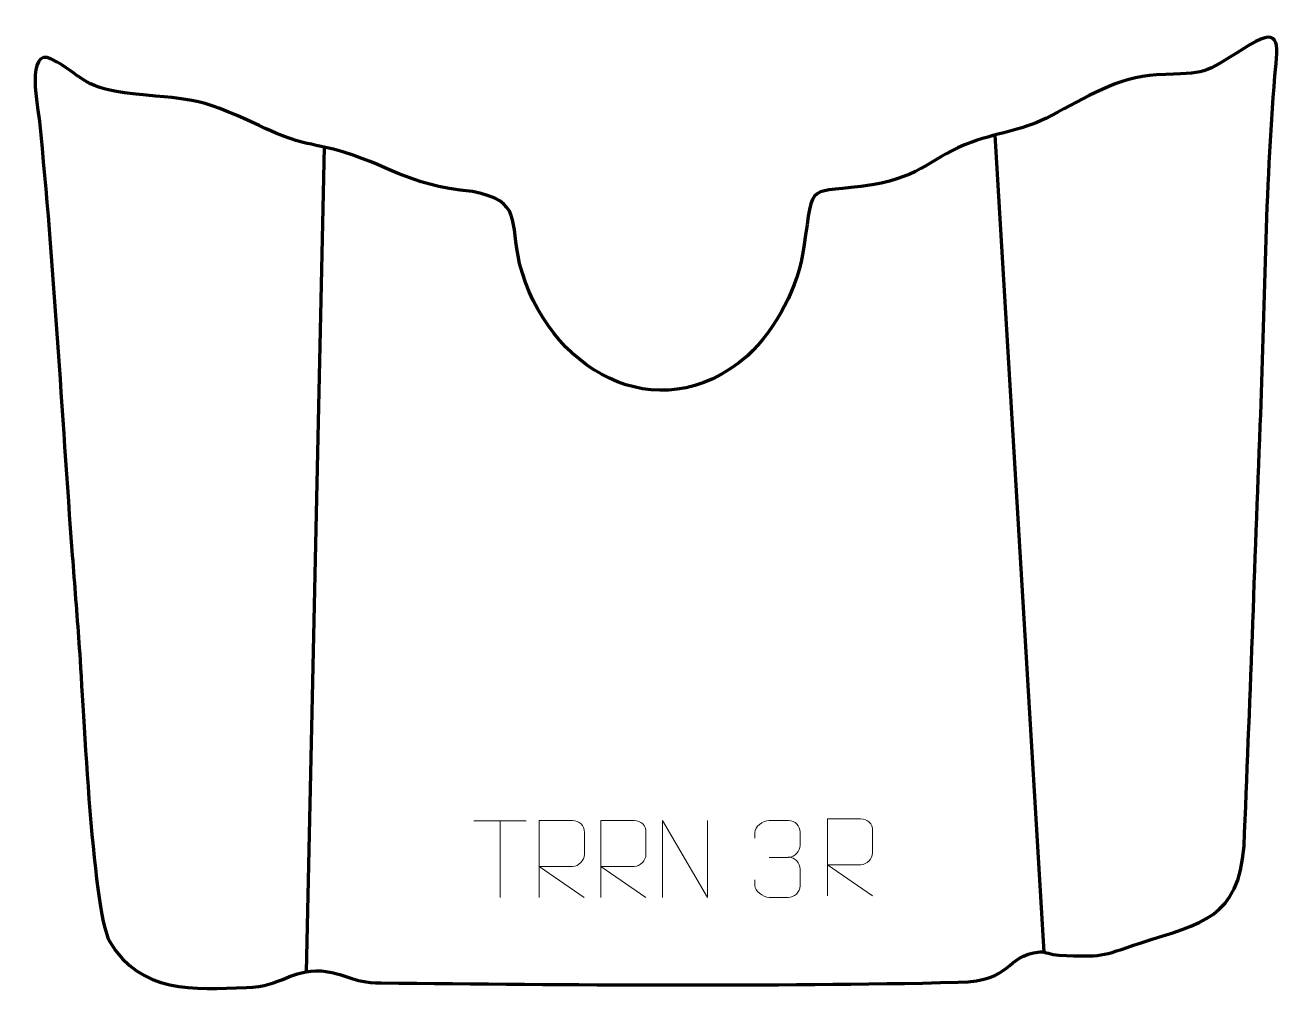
# Model space of a CAD drawing. Header units: millimetres. Extents: x -193 to 215, y 107 to 422.
import ezdxf

# ---------------------------------------------------------------- set-up
doc = ezdxf.new("R2010")
doc.units = ezdxf.units.MM
doc.header["$MEASUREMENT"] = 0
for name, color, linetype in [('layer 1', 7, 'Continuous'), ('layer 2', 7, 'Continuous'), ('layer 3', 7, 'Continuous')]:
    doc.layers.add(name, color=color, linetype=linetype)

msp = doc.modelspace()

# ---------------------------------------------------------------- linework, layer by layer
at = {"layer": 'layer 1', "color": 250, "lineweight": 9}
for points in [[(-47.2443, 163.4981), (-47.2443, 163.4981), (-30.2571, 163.4981), (-30.2571, 163.4981)], [(-38.7505, 138.5681), (-38.7505, 138.5681), (-38.7505, 163.5216), (-38.7505, 163.5216)], [(48.5944, 151.5921), (48.5944, 151.5921), (54.7908, 151.5921), (54.7908, 151.5921)]]:
    msp.add_open_spline(points, degree=3, dxfattribs=at)
for points, knots in [([(-26.0828, 138.5681), (-26.0828, 138.5681), (-26.0828, 163.5216), (-26.0828, 163.5216), (-26.0828, 163.5216), (-22.488, 163.5216), (-18.8925, 163.5216), (-15.2973, 163.5216), (-15.2973, 163.5216), (-12.972, 163.4839), (-11.4147, 161.9939), (-11.4188, 159.6275), (-11.4188, 159.6275), (-11.4192, 157.592), (-11.4192, 154.5326), (-11.4188, 152.4966), (-11.4188, 152.4966), (-11.4253, 150.6211), (-13.2376, 148.6793), (-15.2471, 148.6602), (-15.2471, 148.6602), (-15.2471, 148.6602), (-26.0828, 148.6602), (-26.0828, 148.6602), (-26.0828, 148.6602), (-26.0828, 148.6602), (-11.4281, 138.5681), (-11.4281, 138.5681)], [0, 0, 0, 0, 0.125, 0.125, 0.125, 0.125, 0.25, 0.25, 0.25, 0.25, 0.375, 0.375, 0.375, 0.375, 0.5, 0.5, 0.5, 0.5, 0.625, 0.625, 0.625, 0.625, 0.75, 0.75, 0.75, 0.75, 1, 1, 1, 1]), ([(-6.0828, 138.5681), (-6.0828, 138.5681), (-6.0828, 163.5216), (-6.0828, 163.5216), (-6.0828, 163.5216), (-2.488, 163.5216), (1.1075, 163.5216), (4.7027, 163.5216), (4.7027, 163.5216), (7.028, 163.4839), (8.5853, 161.9939), (8.5812, 159.6275), (8.5812, 159.6275), (8.5808, 157.592), (8.5808, 154.5326), (8.5812, 152.4966), (8.5812, 152.4966), (8.5747, 150.6211), (6.7624, 148.6793), (4.7529, 148.6602), (4.7529, 148.6602), (4.7529, 148.6602), (-6.0828, 148.6602), (-6.0828, 148.6602), (-6.0828, 148.6602), (-6.0828, 148.6602), (8.5719, 138.5681), (8.5719, 138.5681)], [0, 0, 0, 0, 0.125, 0.125, 0.125, 0.125, 0.25, 0.25, 0.25, 0.25, 0.375, 0.375, 0.375, 0.375, 0.5, 0.5, 0.5, 0.5, 0.625, 0.625, 0.625, 0.625, 0.75, 0.75, 0.75, 0.75, 1, 1, 1, 1]), ([(13.9219, 138.5681), (13.9219, 138.5681), (13.9219, 163.5216), (13.9219, 163.5216), (13.9219, 163.5216), (13.9219, 163.5216), (28.5767, 138.5681), (28.5767, 138.5681), (28.5767, 138.5681), (28.5767, 138.5681), (28.5767, 163.5216), (28.5767, 163.5216)], [0, 0, 0, 0, 0.25, 0.25, 0.25, 0.25, 0.5, 0.5, 0.5, 0.5, 1, 1, 1, 1]), ([(43.8847, 157.8373), (43.8847, 157.8373), (43.8847, 159.6945), (43.8847, 159.6945), (43.8847, 159.6945), (43.8704, 161.4364), (46.5349, 163.5545), (48.594, 163.5318), (48.594, 163.5318), (50.6581, 163.5318), (52.7221, 163.5318), (54.7858, 163.5318), (54.7858, 163.5318), (56.9803, 163.5406), (58.5786, 161.6938), (58.623, 159.7817), (58.623, 159.7817), (58.6226, 158.3466), (58.6226, 156.9115), (58.623, 155.476), (58.623, 155.476), (58.5744, 153.8225), (56.9718, 151.5925), (54.7735, 151.6025), (54.7735, 151.6025), (56.9772, 151.5913), (58.5852, 149.7881), (58.6392, 147.7286), (58.6392, 147.7286), (58.6388, 145.9439), (58.6388, 144.1592), (58.6392, 142.3741), (58.6392, 142.3741), (58.6493, 140.3127), (56.5944, 138.5496), (54.7735, 138.5577), (54.7735, 138.5577), (52.7082, 138.558), (50.643, 138.558), (48.5774, 138.5577), (48.5774, 138.5577), (46.4088, 138.5692), (43.8778, 140.9694), (43.8592, 142.4312), (43.8592, 142.4312), (43.8592, 142.4312), (43.8592, 144.3398), (43.8592, 144.3398)], [0, 0, 0, 0, 0.07692308, 0.07692308, 0.07692308, 0.07692308, 0.15384615, 0.15384615, 0.15384615, 0.15384615, 0.23076923, 0.23076923, 0.23076923, 0.23076923, 0.30769231, 0.30769231, 0.30769231, 0.30769231, 0.38461538, 0.38461538, 0.38461538, 0.38461538, 0.46153846, 0.46153846, 0.46153846, 0.46153846, 0.53846154, 0.53846154, 0.53846154, 0.53846154, 0.61538462, 0.61538462, 0.61538462, 0.61538462, 0.69230769, 0.69230769, 0.69230769, 0.69230769, 0.76923077, 0.76923077, 0.76923077, 0.76923077, 0.84615385, 0.84615385, 0.84615385, 0.84615385, 1, 1, 1, 1]), ([(67.4587, 139.1154), (67.4587, 139.1154), (67.4587, 164.0689), (67.4587, 164.0689), (67.4587, 164.0689), (71.0535, 164.0689), (74.649, 164.0689), (78.2442, 164.0689), (78.2442, 164.0689), (80.5695, 164.0312), (82.1268, 162.5412), (82.1227, 160.1748), (82.1227, 160.1748), (82.1223, 158.1393), (82.1223, 155.0799), (82.1227, 153.0439), (82.1227, 153.0439), (82.1162, 151.1684), (80.3039, 149.2266), (78.2944, 149.2075), (78.2944, 149.2075), (78.2944, 149.2075), (67.4587, 149.2075), (67.4587, 149.2075), (67.4587, 149.2075), (67.4587, 149.2075), (82.1134, 139.1154), (82.1134, 139.1154)], [0, 0, 0, 0, 0.125, 0.125, 0.125, 0.125, 0.25, 0.25, 0.25, 0.25, 0.375, 0.375, 0.375, 0.375, 0.5, 0.5, 0.5, 0.5, 0.625, 0.625, 0.625, 0.625, 0.75, 0.75, 0.75, 0.75, 1, 1, 1, 1])]:
    msp.add_open_spline(points, degree=3, knots=knots, dxfattribs=at)
at = {"layer": 'layer 2', "color": 142, "lineweight": 158}
for points in [[(121.7886, 385.9424), (121.7886, 385.9424), (137.6658, 120.8409), (137.6658, 120.8409)], [(-95.8796, 382.0231), (-95.8796, 382.0231), (-101.7116, 114.4648), (-101.7116, 114.4648)]]:
    msp.add_open_spline(points, degree=3, dxfattribs=at)
at = {"layer": 'layer 3', "color": 242, "lineweight": 158}
msp.add_open_spline([(-177.5931, 249.6256), (-181.1082, 296.2744), (-183.5618, 343.9021), (-188.2598, 390.3455), (-188.2598, 390.3455), (-188.6605, 394.3069), (-192.9017, 414.7522), (-184.3044, 410.6235), (-184.3044, 410.6235), (-174.0565, 405.2386), (-174.9638, 401.66), (-160.6912, 399.7053), (-160.6912, 399.7053), (-139.172, 397.0827), (-138.2755, 399.1031), (-116.9617, 389.0406), (-116.9617, 389.0406), (-105.7309, 383.7681), (-104.5474, 384.0588), (-92.8544, 381.3285), (-92.8544, 381.3285), (-73.9204, 376.3369), (-70.1794, 369.7459), (-47.7293, 367.6718), (-47.7293, 367.6718), (-31.3639, 364.3611), (-35.6503, 358.0474), (-32.4102, 344.321), (-32.4102, 344.321), (-23.8135, 310.3599), (12.0619, 288.8384), (41.509, 314.2757), (41.509, 314.2757), (51.1995, 323.5942), (57.9065, 336.4506), (59.8398, 349.7227), (59.8398, 349.7227), (63.0911, 372.0433), (60.6347, 366.5), (82.0392, 369.8251), (82.0392, 369.8251), (98.5812, 372.6584), (101.0029, 378.8028), (114.3284, 383.6818), (114.3284, 383.6818), (123.8664, 387.0536), (131.1147, 387.409), (140.1918, 392.2781), (140.1918, 392.2781), (150.7914, 397.9639), (162.0025, 404.8842), (174.3006, 405.4417), (174.3006, 405.4417), (191.1748, 406.2935), (188.8717, 405.445), (202.5636, 414.0459), (202.5636, 414.0459), (214.6243, 421.6222), (213.8049, 416.6775), (212.7134, 405.1238), (212.7134, 405.1238), (209.5308, 367.8957), (209.435, 329.1813), (207.9549, 291.6892), (207.9549, 291.6892), (206.1626, 246.2167), (204.606, 200.7174), (202.6703, 155.2531), (202.6703, 155.2531), (200.832, 131.9277), (189.1375, 130.2454), (169.2299, 123.9068), (169.2299, 123.9068), (155.3047, 119.1897), (157.3201, 119.3381), (142.5102, 119.8547), (142.5102, 119.8547), (140.059, 119.9402), (138.1811, 121.069), (136.4806, 120.8963), (136.4806, 120.8963), (124.3385, 119.6622), (128.438, 111.5111), (109.8793, 111.073), (109.8793, 111.073), (48.4397, 109.6221), (-15.8966, 110.2549), (-77.3582, 110.8531), (-77.3582, 110.8531), (-87.4639, 110.9514), (-88.8021, 114.0049), (-96.7092, 114.7545), (-96.7092, 114.7545), (-106.9074, 115.2023), (-109.4151, 109.7781), (-121.0891, 109.3729), (-121.0891, 109.3729), (-138.3006, 108.7482), (-155.4372, 107.2974), (-165.4882, 124.4091), (-165.4882, 124.4091), (-171.2529, 134.2235), (-174.2499, 205.5411), (-175.4366, 221.1897), (-175.4366, 221.1897), (-176.1555, 230.6683), (-176.8743, 240.147), (-177.5931, 249.6256)], degree=3, knots=[0, 0, 0, 0, 0.03571429, 0.03571429, 0.03571429, 0.03571429, 0.07142857, 0.07142857, 0.07142857, 0.07142857, 0.10714286, 0.10714286, 0.10714286, 0.10714286, 0.14285714, 0.14285714, 0.14285714, 0.14285714, 0.17857143, 0.17857143, 0.17857143, 0.17857143, 0.21428571, 0.21428571, 0.21428571, 0.21428571, 0.25, 0.25, 0.25, 0.25, 0.28571429, 0.28571429, 0.28571429, 0.28571429, 0.32142857, 0.32142857, 0.32142857, 0.32142857, 0.35714286, 0.35714286, 0.35714286, 0.35714286, 0.39285714, 0.39285714, 0.39285714, 0.39285714, 0.42857143, 0.42857143, 0.42857143, 0.42857143, 0.46428571, 0.46428571, 0.46428571, 0.46428571, 0.5, 0.5, 0.5, 0.5, 0.53571429, 0.53571429, 0.53571429, 0.53571429, 0.57142857, 0.57142857, 0.57142857, 0.57142857, 0.60714286, 0.60714286, 0.60714286, 0.60714286, 0.64285714, 0.64285714, 0.64285714, 0.64285714, 0.67857143, 0.67857143, 0.67857143, 0.67857143, 0.71428571, 0.71428571, 0.71428571, 0.71428571, 0.75, 0.75, 0.75, 0.75, 0.78571429, 0.78571429, 0.78571429, 0.78571429, 0.82142857, 0.82142857, 0.82142857, 0.82142857, 0.85714286, 0.85714286, 0.85714286, 0.85714286, 0.89285714, 0.89285714, 0.89285714, 0.89285714, 0.92857143, 0.92857143, 0.92857143, 0.92857143, 1, 1, 1, 1], dxfattribs=at)

doc.saveas('drawing.dxf')
